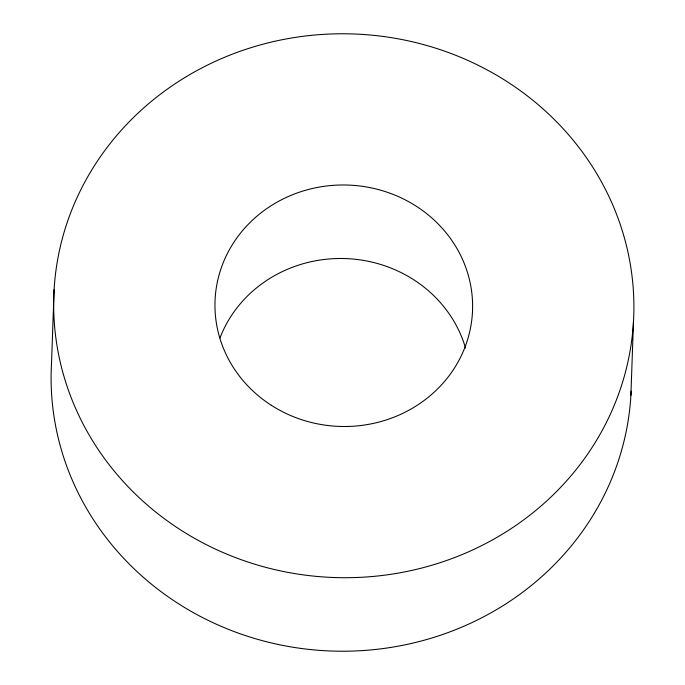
<?xml version="1.0" encoding="UTF-8"?>
<svg xmlns="http://www.w3.org/2000/svg" width="685" height="685" viewBox="0 0 685 685"><rect width="100%" height="100%" fill="white"/><g stroke="black" fill="none" stroke-linecap="round" stroke-linejoin="round"><path stroke-width="1.03" d="M54.098 289.686L51.529 363.204A290.14 271.945 2 0 0 327.644 650.87A290.14 271.945 2 0 0 631.116 391.109M630.902 395.313L633.471 321.796A290.14 271.945 2 0 0 212.641 62.592A290.14 271.945 2 0 0 185.241 532.836A290.14 271.945 2 0 0 633.471 321.796M219.971 337.936A128.84 120.757 2 0 1 346.293 258.605A128.84 120.757 2 0 1 465.517 348.057M271.269 405.255A128.84 120.757 2 0 0 472.256 315.246A128.84 120.757 2 0 0 287.82 196.732A128.84 120.757 2 0 0 271.269 405.255"/></g></svg>
